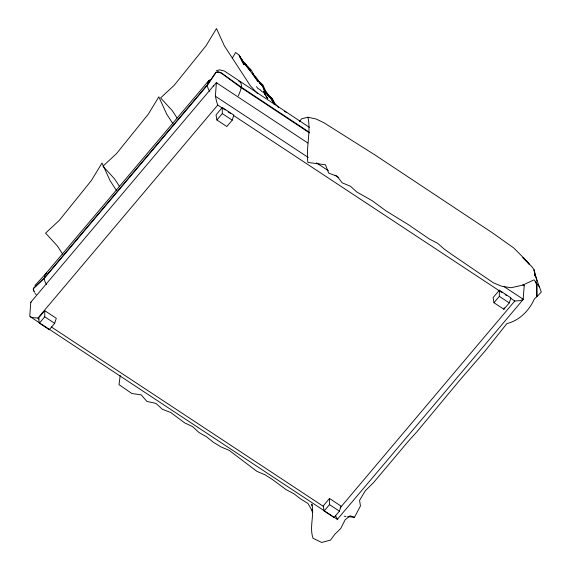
<?xml version="1.0" encoding="UTF-8"?>
<svg xmlns="http://www.w3.org/2000/svg" width="571" height="571" viewBox="0 0 571 571"><rect width="100%" height="100%" fill="white"/><g stroke="black" fill="none" stroke-linecap="round" stroke-linejoin="round"><path stroke-width="0.86" d="M536.983 284.322L536.876 296.692L534.406 298.904C529.31 310.424 519.439 320.574 506.912 323.564L485.157 350.908L459.648 380.336L416.973 431.697L407.98 441.647L373.612 482.509L365.319 490.774L359.573 500.374L360.437 505.992L354.47 517.312L347.675 516.598M311.923 505.806L311.859 504.036C314.507 515.427 309.161 527.176 313.044 538.275L321.637 542.45L330.509 540.123L334.77 534.349L340.737 528.475L345.162 519.76L350.087 515.777L354.47 517.312M33.318 288.783L33.532 290.675L34.688 292.316M225.188 109.975L217.744 105.064L216.523 101.288L215.403 96.228L216.402 82.431L217.444 83.737M213.533 85.828L30.77 302.295L29.756 316.398L337.318 519.367L523.157 299.511L524.199 285.714L523.407 284.786M120.217 375.511L119.004 384.626L131.837 393.498L141.215 394.868L146.897 401.413L155.962 403.412L162.385 409.271L170.722 412.498L184.676 422.875L192.57 426.601L199.029 432.518L206.652 436.886L213.461 442.318L220.984 446.922L229.199 450.376L256.95 471.382L264.987 474.758L272.296 479.404L286.028 489.568L293.894 493.722L300.332 498.747L307.955 503.458L312.601 511.395M503.907 309.275L509.289 302.901L510.895 297.834L499.347 290.218L493.087 297.634L493.979 302.73L503.907 309.275L504.2 307.669M33.275 289.097L33.546 288.119L44.459 277.677L207.566 84.487L215.959 72.167L218.093 71.768L221.241 72.795L241.041 87.013L309.453 132.336M54.68 323.35L56.279 318.283L44.738 310.667L38.478 318.083L39.37 323.179L49.299 329.724L54.68 323.35L44.752 316.805L44.738 310.667M232.226 120.16L233.832 115.092L222.283 107.476L216.024 114.892L216.916 119.989L226.844 126.534L232.226 120.16L222.297 113.608L222.283 107.476M339.438 511.173L341.037 506.106L329.496 498.49L323.236 505.906L324.128 511.002L334.056 517.547L339.438 511.173L329.51 504.621L329.496 498.49M33.361 288.755L44.41 278.227L207.523 85.036L215.966 72.517L218.101 72.124L221.248 73.152L240.991 87.563L309.403 132.886M238.271 95.914C239.97 91.995 244.095 83.309 238.764 81.139M232.476 57.842L235.63 52.475L239.128 55.151L243.246 62.303L241.312 58.756L243.41 62.103L246.022 64.644L242.725 61.09L251.483 70.326L253.524 74.48L252.725 73.559L256.415 77.592L259.991 83.095L258.071 80.625L262.924 85.008L265.565 90.853L269.805 96.606L272.324 99.061L274.73 103.344M209.843 79.833C206.138 82.367 207.102 88.277 209.757 91.324M299.475 121.552L301.567 118.839L307.94 117.226L316.006 118.989L323.8 122.679L375.34 155.198L492.131 232.633L513.821 248.035L527.233 261.532L529.16 264.173L522.879 257.664L531.965 266.764L534.092 269.869L537.011 280.789M208.75 80.625L45.637 273.816L34.931 285.529M213.447 86.1L216.352 82.667L307.862 143.021M30.284 316.862L32.847 317.633L37.893 318.076L217.744 105.064M39.37 323.179L44.752 316.805M216.916 119.989L222.297 113.608M493.979 302.73L499.361 296.356L499.347 290.218M324.128 511.002L329.51 504.621M340.123 507.89L514.799 300.996L519.903 300.667L523.157 299.511M30.77 302.295L31.569 301.695M46.729 273.017C43.025 275.557 43.996 281.467 46.644 284.515M216.359 70.69L219.428 69.819L224.296 70.968L309.396 127.347M344.284 516.241L345.983 516.42M284.422 111.252L286.164 112.301M522.743 284.751L524.199 285.714M215.403 96.228L308.29 157.496M316.462 162.885L328.354 170.729M335.041 175.14L338.76 177.588M503.736 286.406L523.25 299.275M228.164 111.937L230.399 113.415M233.375 115.378L502.145 292.652M505.121 294.615L506.613 295.6M510.331 298.055L514.799 300.996M499.361 296.356L509.289 302.901M37.893 318.076L39.385 319.061M51.297 326.919L323.786 506.641M262.581 85.493L259.798 83.345L262.581 85.493L263.566 87.413M259.163 82.702L262.317 85.8L264.066 90.382L268.456 96.306L270.868 98.569L264.873 90.853L265.058 91.317M249.905 69.476L248.328 68.063L250.505 70.49M260.726 84.065L261.625 84.872M36.116 294.565L35.031 293.373M262.375 92.045L260.183 89.804L257.621 88.262L256.536 86.564M265.922 94.315L263.188 91.481L264.137 92.466M268.413 95.771L269.483 96.934M257.335 93.373L250.348 85.764L224.389 45.887L216.488 28.55L206.017 45.794L174.134 85.372L160.601 97.919L172.249 110.61L177.06 117.99M337.318 519.367L335.598 515.77M535.976 281.753L536.654 285.992L536.876 296.692L541.294 292.081L539.417 286.92L534.056 279.84L522.708 285.143L511.116 287.72L501.809 286.299L493.544 282.909L450.94 253.902L444.06 248.956L437.593 243.275L429.67 239.206L408.272 224.581L385.889 210.792L372.078 200.664L356.639 191.877L350.565 186.31L342.215 182.834L337.118 176.296L328.646 173.049L325.463 164.783L307.876 162.435C305.828 147.368 311.138 132.115 307.94 117.226M239.128 55.151L241.84 59.47M269.205 96.784L267.613 94.294M172.977 123.786L166.725 114.186L158.831 96.842L148.353 114.086L116.47 153.663L102.944 166.218L114.593 178.901L119.396 186.282M116.313 190.243L110.003 180.543L102.023 163.035L91.439 180.45L59.241 220.427L45.573 233.104L57.336 245.915L62.682 254.124M272.781 100.86L270.504 98.012L273.516 102.958L272.196 99.968L273.873 103.979M34.053 291.189L33.289 289.147M241.162 58.927L239.349 55.915L243.938 64.701L241.162 58.927L242.497 61.718M252.739 74.08L257.914 81.475C252.71 74.016 247.157 67.135 241.469 59.912L250.476 70.676M278.705 107.691L273.573 101.924L274.116 102.759L272.567 99.554L274.208 103.18M273.145 101.424L273.852 102.744M263.866 88.191L264.758 90.539M535.034 275.807L534.092 269.869L534.784 274.308L539.417 286.92M534.784 274.308L535.048 275.979M535.983 281.824L536.654 285.992M312.059 509.332L312.159 511.98M270.683 97.47L268.984 96.242L272.324 99.061L269.276 96.242L271.66 98.191L270.683 97.47M264.737 93.822L264.145 93.23L267.792 98.726L264.737 93.822M274.201 103.908L272.567 101.338L274.201 103.908"/></g></svg>
